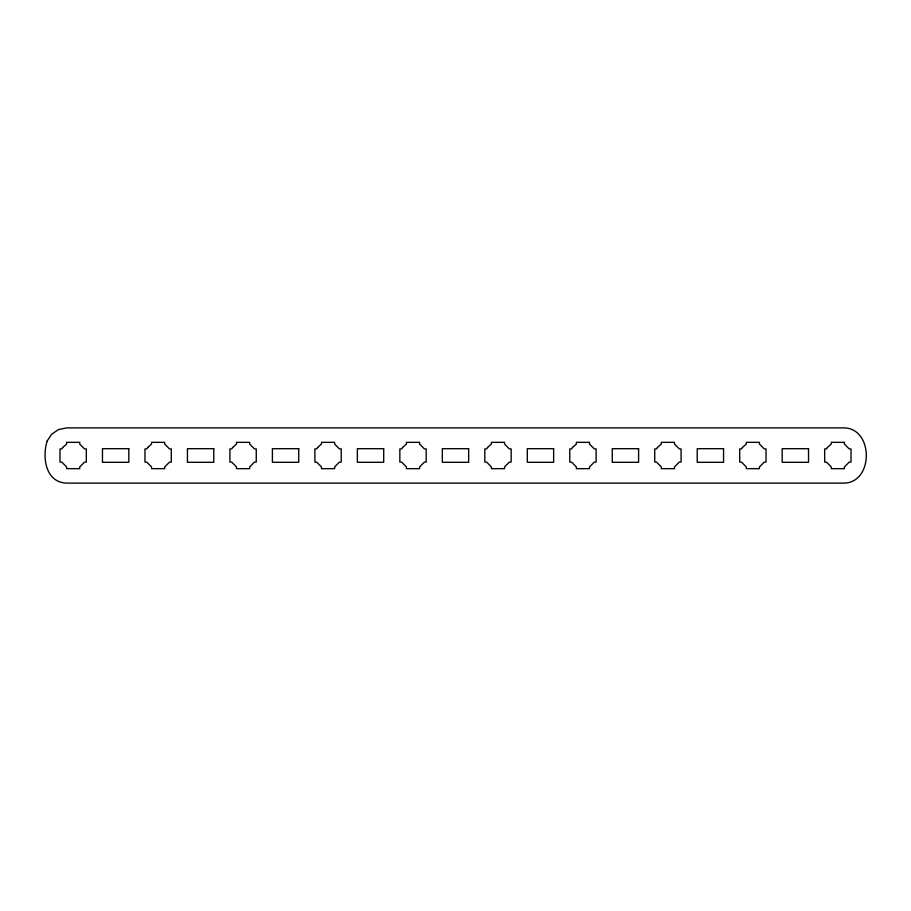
<?xml version="1.0" encoding="UTF-8"?>
<svg xmlns="http://www.w3.org/2000/svg" width="911" height="911" viewBox="0 0 911 911"><rect width="100%" height="100%" fill="white"/><g stroke="black" fill="none" stroke-linecap="round" stroke-linejoin="round"><path stroke-width="1.37" d="M47.224 440.856C41.974 457.06 45.413 482.625 66.788 483.115L844.212 483.115C873.649 482.42 873.649 428.58 844.212 427.885L66.788 427.885L58.52 429.559L51.768 434.114L47.224 440.856M62.722 447.483L61.754 448.918L59.989 448.918L59.989 462.082L61.754 462.082L66.583 466.91L66.583 468.664L79.747 468.664L79.747 466.91L84.575 462.082L86.329 462.082L86.329 448.918L84.575 448.918L79.747 444.09L79.747 442.336L66.583 442.336L66.583 444.09L62.722 447.483M147.684 447.483L146.717 448.918L144.963 448.918L144.963 462.082L146.717 462.082L151.545 466.91L151.545 468.664L164.709 468.664L164.709 466.91L169.537 462.082L171.291 462.082L171.291 448.918L169.537 448.918L164.709 444.09L164.709 442.336L151.545 442.336L151.545 444.09L147.684 447.483M232.647 447.483L231.679 448.918L229.925 448.918L229.925 462.082L231.679 462.082L236.507 466.91L236.507 468.664L249.671 468.664L249.671 466.91L254.499 462.082L256.264 462.082L256.264 448.918L254.499 448.918L249.671 444.09L249.671 442.336L236.507 442.336L236.507 444.09L232.647 447.483M317.609 447.483L316.652 448.918L314.887 448.918L314.887 462.082L316.652 462.082L321.469 466.91L321.469 468.664L334.644 468.664L334.644 466.91L339.461 462.082L341.226 462.082L341.226 448.918L339.461 448.918L334.644 444.09L334.644 442.336L321.469 442.336L321.469 444.09L317.609 447.483M402.571 447.483L401.614 448.918L399.849 448.918L399.849 462.082L401.614 462.082L406.431 466.91L406.431 468.664L419.607 468.664L419.607 466.91L424.424 462.082L426.189 462.082L426.189 448.918L424.424 448.918L419.607 444.09L419.607 442.336L406.431 442.336L406.431 444.09L402.571 447.483M487.533 447.483L486.576 448.918L484.811 448.918L484.811 462.082L486.576 462.082L491.393 466.91L491.393 468.664L504.569 468.664L504.569 466.91L509.386 462.082L511.151 462.082L511.151 448.918L509.386 448.918L504.569 444.09L504.569 442.336L491.393 442.336L491.393 444.09L487.533 447.483M572.495 447.483L571.539 448.918L569.774 448.918L569.774 462.082L571.539 462.082L576.356 466.91L576.356 468.664L589.531 468.664L589.531 466.91L594.348 462.082L596.113 462.082L596.113 448.918L594.348 448.918L589.531 444.09L589.531 442.336L576.356 442.336L576.356 444.09L572.495 447.483M657.457 447.483L656.501 448.918L654.736 448.918L654.736 462.082L656.501 462.082L661.329 466.91L661.329 468.664L674.493 468.664L674.493 466.91L679.321 462.082L681.075 462.082L681.075 448.918L679.321 448.918L674.493 444.09L674.493 442.336L661.329 442.336L661.329 444.09L657.457 447.483M742.431 447.483L741.463 448.918L739.709 448.918L739.709 462.082L741.463 462.082L746.291 466.91L746.291 468.664L759.455 468.664L759.455 466.91L764.283 462.082L766.037 462.082L766.037 448.918L764.283 448.918L759.455 444.09L759.455 442.336L746.291 442.336L746.291 444.09L742.431 447.483M827.393 447.483L826.425 448.918L824.671 448.918L824.671 462.082L826.425 462.082L831.253 466.91L831.253 468.664L844.417 468.664L844.417 466.91L849.246 462.082L851.011 462.082L851.011 448.918L849.246 448.918L844.417 444.09L844.417 442.336L831.253 442.336L831.253 444.09L827.393 447.483M128.815 448.702L102.476 448.702L102.476 462.298L128.815 462.298L128.815 448.702M213.778 448.702L187.438 448.702L187.438 462.298L213.778 462.298L213.778 448.702M298.74 448.702L272.4 448.702L272.4 462.298L298.74 462.298L298.74 448.702M383.702 448.702L357.363 448.702L357.363 462.298L383.702 462.298L383.702 448.702M468.664 448.702L442.336 448.702L442.336 462.298L468.664 462.298L468.664 448.702M553.637 448.702L527.298 448.702L527.298 462.298L553.637 462.298L553.637 448.702M638.6 448.702L612.26 448.702L612.26 462.298L638.6 462.298L638.6 448.702M723.562 448.702L697.222 448.702L697.222 462.298L723.562 462.298L723.562 448.702M808.524 448.702L782.185 448.702L782.185 462.298L808.524 462.298L808.524 448.702"/></g></svg>
